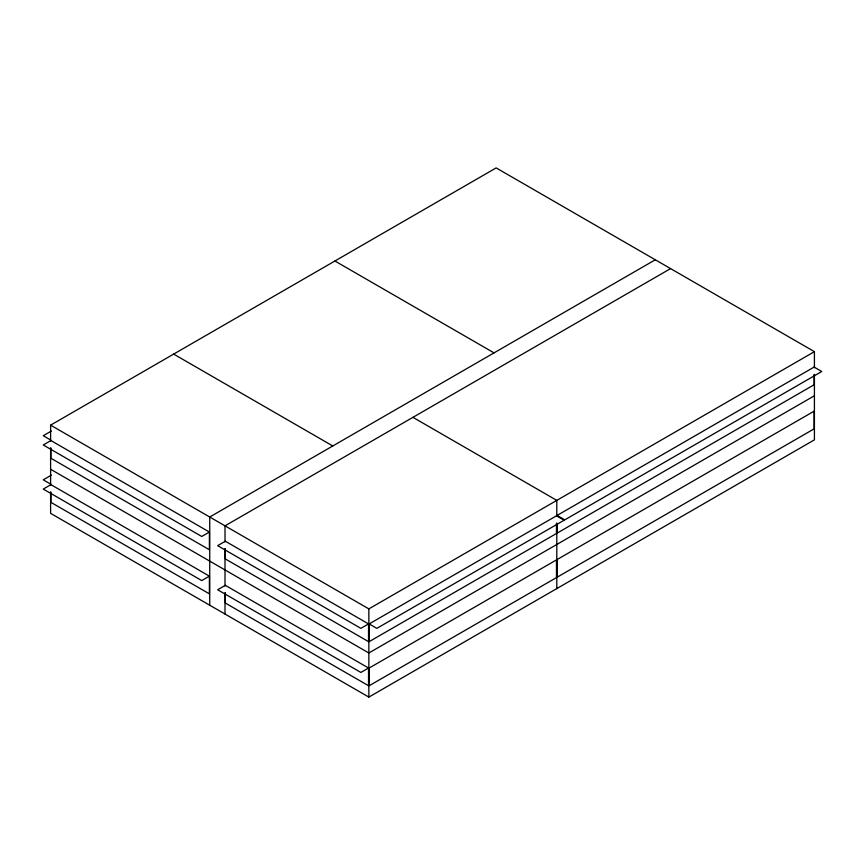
<?xml version="1.0" encoding="UTF-8"?>
<svg xmlns="http://www.w3.org/2000/svg" width="865" height="865" viewBox="0 0 865 865"><rect width="100%" height="100%" fill="white"/><g stroke="black" fill="none" stroke-linecap="round" stroke-linejoin="round"><path stroke-width="1.3" d="M50.602 441.182L50.602 425.147L496.164 167.907L814.419 351.655L814.419 367.69M51.413 431.008L43.25 435.722L50.927 440.155M51.413 475.112L43.25 479.826L50.927 484.259M655.292 259.781L209.73 517.021L209.73 605.219M209.406 532.051L201.74 536.473L43.261 444.978L50.927 440.555L209.406 532.051L209.406 549.762L50.927 458.266L50.927 448.146M670.57 268.604L225.008 525.844L225.008 541.879M209.406 576.144L201.74 580.577L43.261 489.082L50.927 484.649L209.406 576.144L209.406 593.855L50.927 502.36L50.927 492.239M50.602 425.147L368.858 608.895L814.419 351.655M368.533 623.914L360.867 628.347L217.656 545.664L225.333 541.231L368.533 623.914L368.533 641.635L225.333 558.952L225.333 548.832M369.182 623.935L556.476 515.8L564.131 520.222L376.848 628.358L369.182 623.935L369.182 641.635L556.476 533.5L556.476 523.39M814.419 395.748L368.858 652.988L50.602 469.252M368.533 668.007L360.867 672.44L217.656 589.768L225.333 585.335L368.533 668.007L368.533 685.729L225.333 603.056L225.333 592.925M50.602 491.969L50.602 513.345L368.858 697.093L814.419 439.853L814.419 374.372M334.906 261.003L494.034 352.877M412.94 417.341L556.801 500.392L556.801 516.427M173.66 354.099L332.787 445.972M814.095 374.664L814.095 384.763L557.114 533.132L557.114 524.287M556.801 523.109L556.801 588.589M368.858 608.895L368.858 697.093M225.008 548.561L225.008 585.973M225.008 592.655L225.008 614.042M50.602 447.865L50.602 485.287M814.095 367.084L557.114 515.443L564.78 519.865L821.75 371.507L814.095 367.084M556.476 559.904L369.182 668.029L369.182 685.729L556.476 577.604L556.476 559.904M814.095 411.178L557.114 559.547L557.114 577.225L814.095 428.867L814.095 411.178"/></g></svg>
